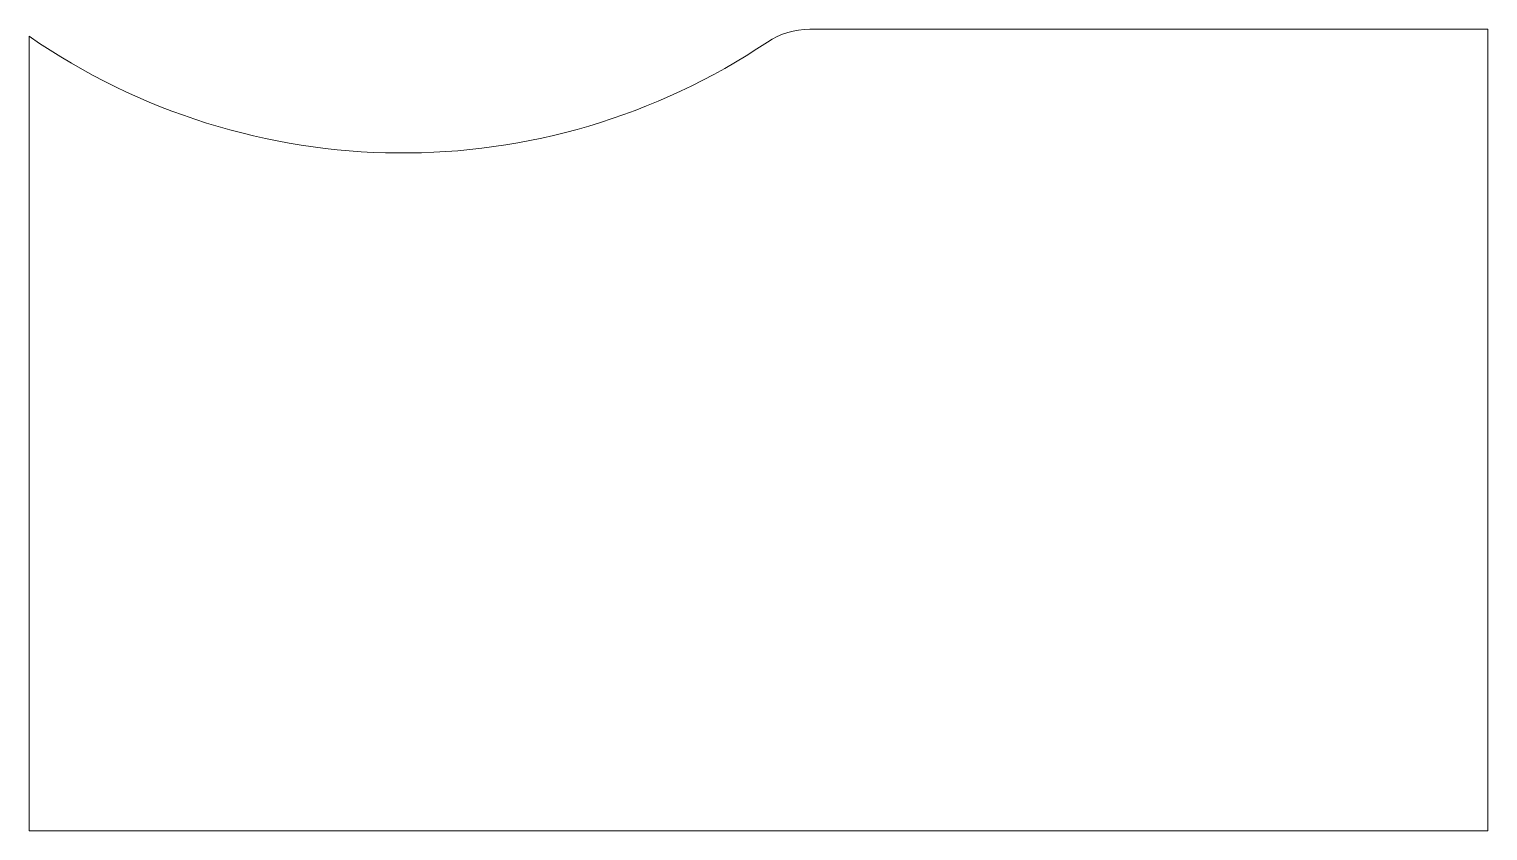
# Model space of a CAD drawing. Header units: millimetres. Extents: x -142 to 49, y 5 to 110.
import ezdxf

# ---------------------------------------------------------------- set-up
doc = ezdxf.new("R2010")
doc.units = ezdxf.units.MM
doc.linetypes.add('K5LT32768', pattern=[0])

msp = doc.modelspace()

# ---------------------------------------------------------------- linework, layer by layer
at = {"color": 7, "linetype": 'K5LT32768', "lineweight": 15}
for p, q in [((-142.42, 109.32), (-142.42, 5)), ((49, 110.26), (-39.97, 110.26)), ((49, 5), (49, 110.26)), ((49, 5), (-142.42, 5))]:
    msp.add_line(p, q, dxfattribs=at)
for centre, radius, start, end in [((-93.42, 180), 86, 235.266, 303.8385), ((-39.97, 100.26), 10, 90, 123.8385)]:
    msp.add_arc(centre, radius, start, end, dxfattribs=at)

doc.saveas('drawing.dxf')
